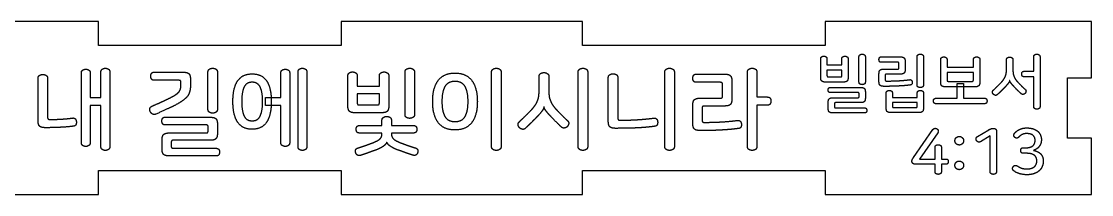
# Model space of a CAD drawing. Header units: millimetres. Extents: x -3 to 270, y -119 to -97.
# Drawn here: x 137.4 to 270.1, y -118.6 to -97.1 of the extents above; entities that cross this region are included whole.
import ezdxf

# ---------------------------------------------------------------- set-up
doc = ezdxf.new("R2010")
doc.units = ezdxf.units.MM
doc.layers.get('0').update_dxf_attribs({"linetype": 'CONTINUOUS'})

msp = doc.modelspace()

# ---------------------------------------------------------------- linework, layer by layer
for p, q in [((236.55, -104.06), (236.55, -101.76)), ((237.33, -101.76), (237.33, -102.52)), ((239.17, -102.52), (239.17, -101.76)), ((239.95, -101.76), (239.95, -104.06)), ((241.3, -104.63), (241.3, -101.52)), ((242.09, -101.52), (242.09, -104.63)), ((244.04, -101.52), (246.42, -101.52)), ((246.09, -102.19), (244.04, -102.19)), ((247.03, -102.12), (247.03, -103.07)), ((248.5, -105.01), (248.5, -101.52)), ((249.3, -101.52), (249.3, -105.01)), ((251.43, -104.64), (251.43, -101.85)), ((252.22, -101.85), (252.22, -102.79)), ((255.49, -102.79), (255.49, -101.85)), ((256.29, -101.85), (256.29, -104.64)), ((259.59, -103.11), (259.59, -101.89)), ((260.39, -101.89), (260.39, -103.11)), ((262.97, -103.31), (262.97, -101.52)), ((263.75, -101.52), (263.75, -107.69)), ((144.86, -112.17), (144.86, -103.51)), ((145.96, -103.51), (145.96, -106.56)), ((147.29, -106.56), (147.29, -103.39)), ((148.39, -103.39), (148.39, -112.67)), ((153.88, -103.42), (157.48, -103.42)), ((160.56, -108.01), (160.56, -103.43)), ((161.74, -103.43), (161.74, -108.01)), ((169.6, -106.56), (169.6, -103.51)), ((170.7, -103.51), (170.7, -112.17)), ((171.73, -112.67), (171.73, -103.39)), ((172.83, -103.39), (172.83, -112.67)), ((185, -108.66), (185, -103.43)), ((186.18, -103.43), (186.18, -108.66)), ((195.73, -112.64), (195.73, -103.43)), ((196.92, -103.43), (196.92, -112.64)), ((206.47, -112.64), (206.47, -103.43)), ((207.66, -103.43), (207.66, -112.64)), ((217.21, -112.64), (217.21, -103.43)), ((218.41, -103.43), (218.41, -112.64)), ((227.46, -112.64), (227.46, -103.43)), ((228.64, -103.43), (228.64, -106.5)), ((237.33, -102.52), (239.17, -102.52)), ((239.17, -103.16), (237.33, -103.16)), ((237.33, -103.16), (237.33, -103.84)), ((239.17, -103.84), (239.17, -103.16)), ((244.39, -103.04), (246.09, -103.04)), ((246.26, -102.87), (246.26, -102.35)), ((252.22, -102.79), (255.49, -102.79)), ((255.49, -103.46), (252.22, -103.46)), ((252.22, -103.46), (252.22, -104.4)), ((255.49, -104.4), (255.49, -103.46)), ((261.76, -103.31), (262.97, -103.31)), ((139.49, -109.42), (139.49, -104.21)), ((140.68, -104.21), (140.68, -109.05)), ((156.96, -104.43), (153.88, -104.43)), ((157.21, -105.01), (157.21, -104.67)), ((158.39, -104.3), (158.39, -105.04)), ((177.91, -107.57), (177.91, -103.89)), ((179.08, -103.89), (179.08, -105.14)), ((181.82, -105.14), (181.82, -103.89)), ((182.99, -103.89), (182.99, -107.57)), ((201.63, -105.75), (201.63, -103.97)), ((202.84, -103.97), (202.84, -105.75)), ((210.21, -109.51), (210.21, -104.12)), ((211.39, -104.12), (211.39, -109.13)), ((221.1, -103.66), (224.63, -103.66)), ((224.13, -104.68), (221.1, -104.68)), ((225.54, -104.55), (225.54, -106.73)), ((239.34, -104.65), (237.16, -104.65)), ((237.5, -104.01), (239, -104.01)), ((243.78, -104.59), (243.78, -103.63)), ((244.55, -103.83), (244.55, -104.36)), ((246.42, -103.66), (244.72, -103.66)), ((252.38, -104.56), (255.33, -104.56)), ((253.46, -106.66), (253.46, -104.82)), ((253.46, -104.82), (254.25, -104.82)), ((254.25, -104.82), (254.25, -106.66)), ((259.99, -104.45), (259.98, -104.45)), ((262.97, -103.99), (261.76, -103.99)), ((262.97, -107.69), (262.97, -103.99)), ((179.08, -105.14), (181.82, -105.14)), ((181.82, -106.11), (179.08, -106.11)), ((179.08, -106.11), (179.08, -107.24)), ((181.82, -107.24), (181.82, -106.11)), ((224.38, -106.4), (224.38, -104.91)), ((237.73, -105.31), (241.48, -105.31)), ((241.16, -105.95), (237.73, -105.95)), ((241.32, -106.42), (241.32, -106.11)), ((242.09, -105.9), (242.09, -106.61)), ((244.67, -107.85), (244.67, -106)), ((245.44, -106), (245.44, -106.55)), ((248.53, -106.55), (248.53, -106)), ((249.3, -106), (249.3, -107.85)), ((255.68, -105.24), (252.03, -105.24)), ((145.96, -106.56), (147.29, -106.56)), ((167.71, -107.56), (167.71, -106.56)), ((167.71, -106.56), (169.6, -106.56)), ((179.33, -107.49), (181.57, -107.49)), ((221.59, -106.65), (224.13, -106.65)), ((228.64, -106.5), (229.94, -106.5)), ((237.48, -107.89), (237.48, -107.18)), ((238.09, -106.59), (241.16, -106.59)), ((238.25, -107.37), (238.25, -107.68)), ((241.48, -107.2), (238.42, -107.2)), ((245.44, -106.55), (248.53, -106.55)), ((248.53, -107.18), (245.44, -107.18)), ((245.44, -107.18), (245.44, -107.68)), ((248.53, -107.68), (248.53, -107.18)), ((250.81, -106.66), (253.46, -106.66)), ((256.9, -107.33), (250.81, -107.33)), ((254.25, -106.66), (256.9, -106.66)), ((147.29, -107.56), (145.96, -107.56)), ((145.96, -107.56), (145.96, -112.17)), ((147.29, -112.67), (147.29, -107.56)), ((169.6, -107.56), (167.71, -107.56)), ((169.6, -112.17), (169.6, -107.56)), ((182.08, -108.46), (178.82, -108.46)), ((202.25, -107.74), (202.23, -107.74)), ((220.69, -109.78), (220.69, -107.52)), ((221.85, -107.85), (221.85, -109.41)), ((224.63, -107.62), (222.1, -107.62)), ((229.94, -107.52), (228.64, -107.52)), ((228.64, -107.52), (228.64, -112.64)), ((242, -108.48), (238.09, -108.48)), ((238.42, -107.85), (242, -107.85)), ((248.69, -108.44), (245.28, -108.44)), ((245.57, -107.8), (248.4, -107.8)), ((155.24, -109.01), (160.83, -109.01)), ((160.34, -109.97), (155.24, -109.97)), ((161.74, -109.9), (161.74, -110.98)), ((179.32, -110.04), (182.14, -110.04)), ((182.14, -110.04), (182.14, -109.4)), ((183.32, -109.4), (183.32, -110.04)), ((183.32, -110.04), (186.08, -110.04)), ((155.78, -110.96), (160.34, -110.96)), ((160.58, -110.71), (160.58, -110.2)), ((182.14, -110.97), (179.32, -110.97)), ((182.14, -111.11), (182.14, -110.97)), ((186.08, -110.97), (183.32, -110.97)), ((183.32, -110.97), (183.32, -111.11)), ((248.08, -113.99), (250.47, -110.55)), ((251.06, -110.96), (248.82, -114.2)), ((255.99, -111.41), (257.41, -110.56)), ((257.56, -111.32), (256.37, -112.05)), ((257.56, -115.77), (257.56, -111.32)), ((258.35, -110.73), (258.35, -115.77)), ((154.87, -112.93), (154.87, -111.84)), ((156.01, -112.12), (156.01, -112.62)), ((160.83, -111.87), (156.26, -111.87)), ((182.74, -112.12), (182.73, -112.12)), ((250.74, -114.2), (250.74, -112.75)), ((251.52, -112.75), (251.52, -114.2)), ((261.65, -112.8), (262.03, -112.8)), ((263.14, -111.87), (263.14, -111.85)), ((263.92, -111.78), (263.92, -111.81)), ((161.61, -113.82), (155.78, -113.82)), ((156.26, -112.87), (161.61, -112.87)), ((262.1, -113.49), (261.65, -113.49)), ((250.74, -114.85), (248.38, -114.85)), ((248.82, -114.2), (250.74, -114.2)), ((250.74, -115.77), (250.74, -114.85)), ((251.52, -114.2), (252.1, -114.2)), ((252.1, -114.85), (251.52, -114.85)), ((251.52, -114.85), (251.52, -115.77)), ((263.35, -114.47), (263.35, -114.41)), ((264.15, -114.42), (264.15, -114.5))]:
    msp.add_line(p, q)
msp.add_lwpolyline([(120.1, -118.62), (147, -118.62), (147, -115.62), (177.1, -115.62), (177.1, -118.62), (207, -118.62), (207, -115.62), (237.1, -115.62), (237.1, -118.62), (270.15, -118.62), (270.15, -111.62), (267.15, -111.62), (267.15, -104.12), (270.15, -104.12), (270.15, -97.12), (237.1, -97.12), (237.1, -100.12), (207, -100.12), (207, -97.12), (177.1, -97.12), (177.1, -100.12), (147, -100.12), (147, -97.12), (120.1, -97.12)])
for points in [[(236.55, -101.76), (236.55, -101.59), (236.67, -101.51)], [(236.67, -101.51), (236.79, -101.43), (236.94, -101.43)], [(236.94, -101.43), (237.09, -101.43), (237.21, -101.51)], [(237.21, -101.51), (237.33, -101.59), (237.33, -101.76)], [(239.17, -101.76), (239.17, -101.59), (239.29, -101.51)], [(239.29, -101.51), (239.41, -101.43), (239.56, -101.43)], [(239.56, -101.43), (239.71, -101.43), (239.83, -101.51)], [(239.83, -101.51), (239.95, -101.59), (239.95, -101.76)], [(241.3, -101.52), (241.3, -101.34), (241.42, -101.26)], [(241.42, -101.26), (241.54, -101.18), (241.7, -101.18)], [(241.7, -101.18), (241.85, -101.18), (241.97, -101.26)], [(241.97, -101.26), (242.09, -101.34), (242.09, -101.52)], [(243.78, -101.86), (243.78, -101.72), (243.84, -101.62)], [(243.84, -102.09), (243.78, -101.99), (243.78, -101.86)], [(243.84, -101.62), (243.9, -101.52), (244.04, -101.52)], [(244.04, -102.19), (243.9, -102.19), (243.84, -102.09)], [(246.22, -102.22), (246.18, -102.19), (246.09, -102.19)], [(246.42, -101.52), (246.77, -101.52), (246.9, -101.65)], [(246.9, -101.65), (247.03, -101.78), (247.03, -102.12)], [(248.5, -101.52), (248.5, -101.34), (248.62, -101.26)], [(248.62, -101.26), (248.74, -101.18), (248.9, -101.18)], [(248.9, -101.18), (249.06, -101.18), (249.18, -101.26)], [(249.18, -101.26), (249.3, -101.34), (249.3, -101.52)], [(251.43, -101.85), (251.43, -101.68), (251.55, -101.6)], [(251.55, -101.6), (251.67, -101.52), (251.82, -101.52)], [(251.82, -101.52), (251.97, -101.52), (252.09, -101.6)], [(252.09, -101.6), (252.22, -101.68), (252.22, -101.85)], [(255.49, -101.85), (255.49, -101.68), (255.62, -101.6)], [(255.62, -101.6), (255.74, -101.52), (255.88, -101.52)], [(255.88, -101.52), (256.04, -101.52), (256.16, -101.6)], [(256.16, -101.6), (256.29, -101.68), (256.29, -101.85)], [(259.59, -101.89), (259.59, -101.71), (259.71, -101.63)], [(259.71, -101.63), (259.82, -101.55), (259.98, -101.55)], [(259.98, -101.55), (260.14, -101.55), (260.26, -101.63)], [(260.26, -101.63), (260.39, -101.71), (260.39, -101.89)], [(262.97, -101.52), (262.97, -101.34), (263.09, -101.26)], [(263.09, -101.26), (263.2, -101.18), (263.36, -101.18)], [(263.36, -101.18), (263.51, -101.18), (263.63, -101.26)], [(263.63, -101.26), (263.75, -101.34), (263.75, -101.52)], [(144.86, -103.51), (144.86, -103.27), (145.03, -103.16)], [(145.03, -103.16), (145.2, -103.05), (145.4, -103.05)], [(145.4, -103.05), (145.61, -103.05), (145.79, -103.16)], [(145.79, -103.16), (145.96, -103.27), (145.96, -103.51)], [(147.29, -103.39), (147.29, -103.16), (147.46, -103.04)], [(147.46, -103.04), (147.63, -102.93), (147.83, -102.93)], [(147.83, -102.93), (148.05, -102.93), (148.22, -103.04)], [(148.22, -103.04), (148.39, -103.16), (148.39, -103.39)], [(153.57, -103.57), (153.67, -103.42), (153.88, -103.42)], [(157.48, -103.42), (158, -103.42), (158.19, -103.6)], [(160.56, -103.43), (160.56, -103.17), (160.74, -103.05)], [(160.74, -103.05), (160.91, -102.93), (161.15, -102.93)], [(161.15, -102.93), (161.39, -102.93), (161.56, -103.05)], [(161.56, -103.05), (161.74, -103.17), (161.74, -103.43)], [(169.6, -103.51), (169.6, -103.27), (169.77, -103.16)], [(169.77, -103.16), (169.95, -103.05), (170.16, -103.05)], [(170.16, -103.05), (170.36, -103.05), (170.53, -103.16)], [(170.53, -103.16), (170.7, -103.27), (170.7, -103.51)], [(171.73, -103.39), (171.73, -103.16), (171.9, -103.04)], [(171.9, -103.04), (172.07, -102.93), (172.27, -102.93)], [(172.27, -102.93), (172.48, -102.93), (172.65, -103.04)], [(172.65, -103.04), (172.83, -103.16), (172.83, -103.39)], [(177.91, -103.89), (177.91, -103.63), (178.09, -103.51)], [(178.09, -103.51), (178.27, -103.39), (178.49, -103.39)], [(178.49, -103.39), (178.72, -103.39), (178.9, -103.51)], [(178.9, -103.51), (179.08, -103.63), (179.08, -103.89)], [(181.82, -103.89), (181.82, -103.63), (182, -103.51)], [(182, -103.51), (182.18, -103.39), (182.4, -103.39)], [(182.4, -103.39), (182.62, -103.39), (182.81, -103.51)], [(182.81, -103.51), (182.99, -103.63), (182.99, -103.89)], [(185, -103.43), (185, -103.17), (185.17, -103.05)], [(185.17, -103.05), (185.35, -102.93), (185.59, -102.93)], [(185.59, -102.93), (185.82, -102.93), (186, -103.05)], [(186, -103.05), (186.18, -103.17), (186.18, -103.43)], [(195.73, -103.43), (195.73, -103.17), (195.91, -103.05)], [(195.91, -103.05), (196.09, -102.93), (196.32, -102.93)], [(196.32, -102.93), (196.56, -102.93), (196.74, -103.05)], [(196.74, -103.05), (196.92, -103.17), (196.92, -103.43)], [(201.81, -103.59), (202, -103.47), (202.23, -103.47)], [(202.23, -103.47), (202.47, -103.47), (202.65, -103.59)], [(206.47, -103.43), (206.47, -103.17), (206.65, -103.05)], [(206.65, -103.05), (206.84, -102.93), (207.06, -102.93)], [(207.06, -102.93), (207.3, -102.93), (207.48, -103.05)], [(207.48, -103.05), (207.66, -103.17), (207.66, -103.43)], [(217.21, -103.43), (217.21, -103.17), (217.4, -103.05)], [(217.4, -103.05), (217.58, -102.93), (217.81, -102.93)], [(217.81, -102.93), (218.04, -102.93), (218.22, -103.05)], [(218.22, -103.05), (218.41, -103.17), (218.41, -103.43)], [(227.46, -103.43), (227.46, -103.17), (227.64, -103.05)], [(227.64, -103.05), (227.82, -102.93), (228.05, -102.93)], [(228.05, -102.93), (228.29, -102.93), (228.47, -103.05)], [(228.47, -103.05), (228.64, -103.17), (228.64, -103.43)], [(243.78, -103.63), (243.78, -103.29), (243.91, -103.16)], [(243.91, -103.16), (244.04, -103.04), (244.39, -103.04)], [(246.09, -103.04), (246.26, -103.04), (246.26, -102.87)], [(246.26, -102.35), (246.26, -102.26), (246.22, -102.22)], [(247.03, -103.07), (247.03, -103.41), (246.9, -103.53)], [(259.56, -103.57), (259.59, -103.37), (259.59, -103.11)], [(260.39, -103.11), (260.39, -103.37), (260.42, -103.57)], [(261.48, -103.65), (261.48, -103.51), (261.55, -103.41)], [(261.55, -103.41), (261.61, -103.31), (261.76, -103.31)], [(139.49, -104.21), (139.49, -103.93), (139.66, -103.82)], [(139.66, -103.82), (139.84, -103.7), (140.08, -103.7)], [(140.08, -103.7), (140.31, -103.7), (140.5, -103.82)], [(140.5, -103.82), (140.68, -103.93), (140.68, -104.21)], [(153.46, -103.92), (153.46, -103.72), (153.57, -103.57)], [(153.57, -104.28), (153.46, -104.12), (153.46, -103.92)], [(153.88, -104.43), (153.67, -104.43), (153.57, -104.28)], [(157.15, -104.48), (157.1, -104.43), (156.96, -104.43)], [(157.21, -104.67), (157.21, -104.54), (157.15, -104.48)], [(158.19, -103.6), (158.39, -103.79), (158.39, -104.3)], [(163.66, -107.06), (163.66, -105.37), (164.24, -104.5)], [(164.24, -104.5), (164.81, -103.63), (166.04, -103.63)], [(166.04, -104.67), (165.33, -104.67), (165.04, -105.27)], [(166.04, -103.63), (167.27, -103.63), (167.84, -104.5)], [(167.04, -105.27), (166.75, -104.67), (166.04, -104.67)], [(167.84, -104.5), (168.42, -105.37), (168.42, -107.06)], [(188.43, -107.06), (188.43, -105.34), (189.12, -104.44)], [(189.12, -104.44), (189.81, -103.53), (191.2, -103.53)], [(191.2, -104.57), (190.32, -104.57), (189.95, -105.21)], [(191.2, -103.53), (192.58, -103.53), (193.27, -104.44)], [(192.45, -105.21), (192.08, -104.57), (191.2, -104.57)], [(193.27, -104.44), (193.97, -105.34), (193.97, -107.06)], [(201.63, -103.97), (201.63, -103.71), (201.81, -103.59)], [(202.65, -103.59), (202.84, -103.71), (202.84, -103.97)], [(210.21, -104.12), (210.21, -103.85), (210.39, -103.73)], [(210.39, -103.73), (210.57, -103.62), (210.8, -103.62)], [(210.8, -103.62), (211.04, -103.62), (211.22, -103.73)], [(211.22, -103.73), (211.39, -103.85), (211.39, -104.12)], [(220.69, -104.17), (220.69, -103.97), (220.78, -103.82)], [(220.78, -104.52), (220.69, -104.37), (220.69, -104.17)], [(220.78, -103.82), (220.87, -103.66), (221.1, -103.66)], [(221.1, -104.68), (220.87, -104.68), (220.78, -104.52)], [(224.38, -104.91), (224.38, -104.68), (224.13, -104.68)], [(224.63, -103.66), (225.15, -103.66), (225.34, -103.85)], [(225.34, -103.85), (225.54, -104.04), (225.54, -104.55)], [(236.68, -104.52), (236.55, -104.4), (236.55, -104.06)], [(237.16, -104.65), (236.81, -104.65), (236.68, -104.52)], [(237.33, -103.84), (237.33, -103.94), (237.37, -103.97)], [(237.37, -103.97), (237.4, -104.01), (237.5, -104.01)], [(239, -104.01), (239.09, -104.01), (239.13, -103.97)], [(239.13, -103.97), (239.17, -103.94), (239.17, -103.84)], [(239.82, -104.52), (239.69, -104.65), (239.34, -104.65)], [(239.95, -104.06), (239.95, -104.4), (239.82, -104.52)], [(241.42, -104.89), (241.3, -104.81), (241.3, -104.63)], [(242.09, -104.63), (242.09, -104.81), (241.97, -104.89)], [(243.91, -105.05), (243.78, -104.93), (243.78, -104.59)], [(244.59, -103.7), (244.55, -103.73), (244.55, -103.83)], [(244.55, -104.36), (244.55, -104.52), (244.72, -104.52)], [(244.72, -103.66), (244.63, -103.66), (244.59, -103.7)], [(244.72, -104.52), (245.55, -104.52), (246.25, -104.48)], [(246.25, -104.48), (246.94, -104.44), (247.59, -104.35)], [(246.9, -103.53), (246.77, -103.66), (246.42, -103.66)], [(247.59, -104.35), (247.72, -104.33), (247.8, -104.41)], [(247.8, -104.41), (247.89, -104.49), (247.9, -104.63)], [(247.9, -104.63), (247.92, -104.76), (247.87, -104.88)], [(251.56, -105.11), (251.43, -104.98), (251.43, -104.64)], [(252.22, -104.4), (252.22, -104.56), (252.38, -104.56)], [(255.33, -104.56), (255.49, -104.56), (255.49, -104.4)], [(256.29, -104.64), (256.29, -104.98), (256.15, -105.11)], [(258.47, -105.16), (258.72, -104.92), (258.96, -104.67)], [(258.96, -104.67), (259.14, -104.48), (259.25, -104.3)], [(259.25, -104.3), (259.37, -104.13), (259.45, -103.95)], [(259.45, -103.95), (259.52, -103.77), (259.56, -103.57)], [(259.84, -104.77), (259.77, -104.86), (259.66, -104.99)], [(259.94, -104.59), (259.9, -104.67), (259.84, -104.77)], [(259.98, -104.45), (259.97, -104.52), (259.94, -104.59)], [(260.04, -104.59), (260.01, -104.52), (259.99, -104.45)], [(260.14, -104.75), (260.07, -104.66), (260.04, -104.59)], [(260.32, -104.98), (260.2, -104.85), (260.14, -104.75)], [(260.42, -103.57), (260.45, -103.77), (260.52, -103.95)], [(260.52, -103.95), (260.59, -104.13), (260.71, -104.3)], [(260.71, -104.3), (260.83, -104.48), (261.01, -104.67)], [(261.01, -104.67), (261.25, -104.92), (261.48, -105.15)], [(261.55, -103.89), (261.48, -103.79), (261.48, -103.65)], [(261.76, -103.99), (261.61, -103.99), (261.55, -103.89)], [(156.03, -106.52), (156.43, -106.31), (156.66, -106.14)], [(156.66, -106.14), (156.9, -105.97), (157.02, -105.79)], [(157.02, -105.79), (157.14, -105.61), (157.17, -105.43)], [(157.17, -105.43), (157.21, -105.25), (157.21, -105.01)], [(158.23, -106.02), (158.08, -106.43), (157.63, -106.8)], [(158.39, -105.04), (158.39, -105.62), (158.23, -106.02)], [(165.04, -105.27), (164.75, -105.88), (164.75, -107.06)], [(167.34, -107.06), (167.34, -105.88), (167.04, -105.27)], [(189.95, -105.21), (189.58, -105.85), (189.58, -107.06)], [(192.82, -107.06), (192.82, -105.85), (192.45, -105.21)], [(201.58, -106.43), (201.63, -106.13), (201.63, -105.75)], [(202.84, -105.75), (202.84, -106.13), (202.88, -106.43)], [(237.47, -105.62), (237.47, -105.5), (237.53, -105.4)], [(237.53, -105.85), (237.47, -105.76), (237.47, -105.62)], [(237.53, -105.4), (237.59, -105.31), (237.73, -105.31)], [(237.73, -105.95), (237.59, -105.95), (237.53, -105.85)], [(241.32, -106.11), (241.32, -105.95), (241.16, -105.95)], [(241.7, -104.97), (241.54, -104.97), (241.42, -104.89)], [(241.48, -105.31), (241.83, -105.31), (241.96, -105.43)], [(241.97, -104.89), (241.85, -104.97), (241.7, -104.97)], [(241.96, -105.43), (242.09, -105.56), (242.09, -105.9)], [(244.39, -105.18), (244.04, -105.18), (243.91, -105.05)], [(245.47, -105.17), (244.98, -105.18), (244.39, -105.18)], [(244.67, -106), (244.67, -105.84), (244.79, -105.76)], [(244.79, -105.76), (244.91, -105.68), (245.05, -105.68)], [(245.05, -105.68), (245.2, -105.68), (245.32, -105.76)], [(245.32, -105.76), (245.44, -105.84), (245.44, -106)], [(246.35, -105.13), (245.95, -105.16), (245.47, -105.17)], [(247.08, -105.08), (246.75, -105.11), (246.35, -105.13)], [(247.68, -105.01), (247.4, -105.05), (247.08, -105.08)], [(247.87, -104.88), (247.81, -104.99), (247.68, -105.01)], [(248.62, -105.26), (248.5, -105.18), (248.5, -105.01)], [(248.53, -106), (248.53, -105.84), (248.65, -105.76)], [(248.9, -105.33), (248.74, -105.33), (248.62, -105.26)], [(248.65, -105.76), (248.76, -105.68), (248.91, -105.68)], [(249.18, -105.26), (249.06, -105.33), (248.9, -105.33)], [(248.91, -105.68), (249.06, -105.68), (249.18, -105.76)], [(249.3, -105.01), (249.3, -105.18), (249.18, -105.26)], [(249.18, -105.76), (249.3, -105.84), (249.3, -106)], [(252.03, -105.24), (251.69, -105.24), (251.56, -105.11)], [(256.15, -105.11), (256.02, -105.24), (255.68, -105.24)], [(257.86, -105.9), (257.85, -105.77), (257.96, -105.66)], [(257.96, -106.15), (257.86, -106.04), (257.86, -105.9)], [(257.96, -105.66), (258.23, -105.41), (258.47, -105.16)], [(258.19, -106.29), (258.04, -106.25), (257.96, -106.15)], [(258.93, -105.76), (258.71, -105.98), (258.45, -106.21)], [(259.37, -105.31), (259.14, -105.54), (258.93, -105.76)], [(259.66, -104.99), (259.55, -105.13), (259.37, -105.31)], [(260.6, -105.29), (260.43, -105.11), (260.32, -104.98)], [(261.03, -105.73), (260.83, -105.53), (260.6, -105.29)], [(261.42, -106.1), (261.23, -105.93), (261.03, -105.73)], [(261.67, -106.18), (261.53, -106.2), (261.42, -106.1)], [(261.48, -105.15), (261.72, -105.39), (261.92, -105.57)], [(261.9, -106.06), (261.81, -106.15), (261.67, -106.18)], [(262.01, -105.81), (261.99, -105.96), (261.9, -106.06)], [(261.92, -105.57), (262.03, -105.67), (262.01, -105.81)], [(153.63, -107.63), (154.46, -107.28), (155.05, -107)], [(155.05, -107), (155.64, -106.73), (156.03, -106.52)], [(157.63, -106.8), (157.17, -107.18), (156.33, -107.6)], [(164.24, -109.62), (163.66, -108.75), (163.66, -107.06)], [(164.75, -107.06), (164.75, -108.24), (165.04, -108.85)], [(167.04, -108.85), (167.34, -108.24), (167.34, -107.06)], [(168.42, -107.06), (168.42, -108.75), (167.84, -109.62)], [(179.08, -107.24), (179.08, -107.38), (179.14, -107.43)], [(179.14, -107.43), (179.19, -107.49), (179.33, -107.49)], [(181.57, -107.49), (181.7, -107.49), (181.76, -107.43)], [(181.76, -107.43), (181.82, -107.38), (181.82, -107.24)], [(189.12, -109.69), (188.43, -108.79), (188.43, -107.06)], [(189.58, -107.06), (189.58, -108.28), (189.95, -108.92)], [(192.45, -108.92), (192.82, -108.28), (192.82, -107.06)], [(193.97, -107.06), (193.97, -108.79), (193.27, -109.69)], [(201.13, -107.54), (201.31, -107.28), (201.42, -107)], [(201.42, -107), (201.54, -106.73), (201.58, -106.43)], [(202.88, -106.43), (202.93, -106.73), (203.05, -107)], [(203.05, -107), (203.17, -107.28), (203.34, -107.54)], [(220.69, -107.52), (220.69, -107.02), (220.88, -106.83)], [(220.88, -106.83), (221.08, -106.65), (221.59, -106.65)], [(224.13, -106.65), (224.38, -106.65), (224.38, -106.4)], [(225.34, -107.43), (225.15, -107.62), (224.63, -107.62)], [(225.54, -106.73), (225.54, -107.24), (225.34, -107.43)], [(229.94, -106.5), (230.18, -106.5), (230.28, -106.64)], [(230.28, -107.37), (230.18, -107.52), (229.94, -107.52)], [(230.28, -106.64), (230.38, -106.79), (230.38, -107)], [(230.38, -107), (230.38, -107.22), (230.28, -107.37)], [(237.48, -107.18), (237.48, -106.84), (237.61, -106.72)], [(237.61, -106.72), (237.74, -106.59), (238.09, -106.59)], [(238.29, -107.24), (238.25, -107.27), (238.25, -107.37)], [(238.42, -107.2), (238.32, -107.2), (238.29, -107.24)], [(241.16, -106.59), (241.24, -106.59), (241.28, -106.55)], [(241.28, -106.55), (241.32, -106.52), (241.32, -106.42)], [(241.96, -107.07), (241.83, -107.2), (241.48, -107.2)], [(242.09, -106.61), (242.09, -106.95), (241.96, -107.07)], [(250.53, -106.99), (250.53, -106.86), (250.6, -106.76)], [(250.6, -107.23), (250.53, -107.13), (250.53, -106.99)], [(250.6, -106.76), (250.66, -106.66), (250.81, -106.66)], [(250.81, -107.33), (250.66, -107.33), (250.6, -107.23)], [(256.9, -106.66), (257.05, -106.66), (257.11, -106.76)], [(257.11, -107.23), (257.05, -107.33), (256.9, -107.33)], [(257.11, -106.76), (257.18, -106.86), (257.18, -106.99)], [(257.18, -106.99), (257.18, -107.13), (257.11, -107.23)], [(258.45, -106.21), (258.34, -106.32), (258.19, -106.29)], [(153.36, -107.95), (153.39, -107.74), (153.63, -107.63)], [(153.42, -108.34), (153.33, -108.17), (153.36, -107.95)], [(153.71, -108.63), (153.51, -108.54), (153.42, -108.34)], [(154.1, -108.63), (153.9, -108.73), (153.71, -108.63)], [(156.33, -107.6), (155.48, -108.02), (154.1, -108.63)], [(160.74, -108.39), (160.56, -108.27), (160.56, -108.01)], [(161.15, -108.5), (160.91, -108.5), (160.74, -108.39)], [(161.56, -108.39), (161.39, -108.5), (161.15, -108.5)], [(161.74, -108.01), (161.74, -108.27), (161.56, -108.39)], [(178.11, -108.27), (177.91, -108.08), (177.91, -107.57)], [(178.82, -108.46), (178.3, -108.46), (178.11, -108.27)], [(182.8, -108.27), (182.6, -108.46), (182.08, -108.46)], [(182.99, -107.57), (182.99, -108.08), (182.8, -108.27)], [(185.17, -109.03), (185, -108.92), (185, -108.66)], [(186.18, -108.66), (186.18, -108.92), (186, -109.03)], [(199.18, -109.57), (199.58, -109.19), (199.96, -108.82)], [(199.96, -108.82), (200.33, -108.46), (200.69, -108.08)], [(200.69, -108.08), (200.95, -107.8), (201.13, -107.54)], [(201.73, -108.57), (201.56, -108.77), (201.3, -109.03)], [(202, -108.23), (201.89, -108.37), (201.73, -108.57)], [(202.16, -107.96), (202.1, -108.08), (202, -108.23)], [(202.23, -107.74), (202.21, -107.84), (202.16, -107.96)], [(202.31, -107.94), (202.26, -107.83), (202.25, -107.74)], [(202.47, -108.2), (202.36, -108.05), (202.31, -107.94)], [(202.75, -108.55), (202.58, -108.35), (202.47, -108.2)], [(203.18, -109.01), (202.92, -108.75), (202.75, -108.55)], [(203.34, -107.54), (203.52, -107.8), (203.79, -108.08)], [(203.79, -108.08), (204.15, -108.46), (204.49, -108.8)], [(204.49, -108.8), (204.84, -109.15), (205.15, -109.44)], [(221.91, -107.67), (221.85, -107.72), (221.85, -107.85)], [(222.1, -107.62), (221.96, -107.62), (221.91, -107.67)], [(237.61, -108.36), (237.48, -108.23), (237.48, -107.89)], [(238.09, -108.48), (237.74, -108.48), (237.61, -108.36)], [(238.25, -107.68), (238.25, -107.77), (238.29, -107.81)], [(238.29, -107.81), (238.32, -107.85), (238.42, -107.85)], [(242, -107.85), (242.14, -107.85), (242.2, -107.94)], [(242.2, -108.39), (242.14, -108.48), (242, -108.48)], [(242.2, -107.94), (242.27, -108.04), (242.27, -108.17)], [(242.27, -108.17), (242.27, -108.29), (242.2, -108.39)], [(244.8, -108.32), (244.67, -108.19), (244.67, -107.85)], [(245.28, -108.44), (244.93, -108.44), (244.8, -108.32)], [(245.44, -107.68), (245.44, -107.8), (245.57, -107.8)], [(248.4, -107.8), (248.53, -107.8), (248.53, -107.68)], [(249.16, -108.32), (249.03, -108.44), (248.69, -108.44)], [(249.3, -107.85), (249.3, -108.19), (249.16, -108.32)], [(263.09, -107.94), (262.97, -107.86), (262.97, -107.69)], [(263.36, -108.02), (263.2, -108.02), (263.09, -107.94)], [(263.63, -107.94), (263.51, -108.02), (263.36, -108.02)], [(263.75, -107.69), (263.75, -107.86), (263.63, -107.94)], [(139.68, -110.12), (139.49, -109.93), (139.49, -109.42)], [(140.4, -110.31), (139.88, -110.31), (139.68, -110.12)], [(140.68, -109.05), (140.68, -109.29), (140.93, -109.29)], [(140.93, -109.29), (141.25, -109.29), (141.62, -109.28)], [(141.62, -109.28), (141.99, -109.27), (142.37, -109.25)], [(142.37, -109.25), (142.75, -109.22), (143.11, -109.19)], [(143.91, -110.12), (143.47, -110.19), (142.54, -110.25)], [(143.11, -109.19), (143.48, -109.15), (143.78, -109.11)], [(143.78, -109.11), (143.98, -109.08), (144.1, -109.21)], [(144.19, -109.92), (144.11, -110.09), (143.91, -110.12)], [(144.1, -109.21), (144.22, -109.33), (144.24, -109.54)], [(144.24, -109.54), (144.27, -109.75), (144.19, -109.92)], [(154.85, -109.48), (154.85, -109.29), (154.94, -109.15)], [(154.94, -109.83), (154.85, -109.68), (154.85, -109.48)], [(154.94, -109.15), (155.03, -109.01), (155.24, -109.01)], [(155.24, -109.97), (155.03, -109.97), (154.94, -109.83)], [(160.53, -110.02), (160.48, -109.97), (160.34, -109.97)], [(160.58, -110.2), (160.58, -110.07), (160.53, -110.02)], [(160.83, -109.01), (161.35, -109.01), (161.55, -109.2)], [(161.55, -109.2), (161.74, -109.39), (161.74, -109.9)], [(166.04, -110.5), (164.81, -110.5), (164.24, -109.62)], [(165.04, -108.85), (165.33, -109.46), (166.04, -109.46)], [(166.04, -109.46), (166.75, -109.46), (167.04, -108.85)], [(167.84, -109.62), (167.27, -110.5), (166.04, -110.5)], [(179.03, -110.18), (179.12, -110.04), (179.32, -110.04)], [(182.14, -109.4), (182.14, -109.15), (182.32, -109.03)], [(182.32, -109.03), (182.49, -108.92), (182.73, -108.92)], [(182.73, -108.92), (182.97, -108.92), (183.14, -109.03)], [(183.14, -109.03), (183.32, -109.15), (183.32, -109.4)], [(185.59, -109.15), (185.35, -109.15), (185.17, -109.03)], [(186, -109.03), (185.82, -109.15), (185.59, -109.15)], [(186.08, -110.04), (186.28, -110.04), (186.38, -110.18)], [(191.2, -110.59), (189.81, -110.59), (189.12, -109.69)], [(189.95, -108.92), (190.32, -109.55), (191.2, -109.55)], [(191.2, -109.55), (192.08, -109.55), (192.45, -108.92)], [(193.27, -109.69), (192.58, -110.59), (191.2, -110.59)], [(199.02, -109.93), (199.01, -109.73), (199.18, -109.57)], [(199.18, -110.3), (199.03, -110.13), (199.02, -109.93)], [(200.63, -109.71), (200.3, -110.04), (199.92, -110.39)], [(201.3, -109.03), (200.96, -109.39), (200.63, -109.71)], [(204.39, -110.23), (203.85, -109.72), (203.18, -109.01)], [(205.3, -109.8), (205.27, -110.01), (205.13, -110.17)], [(205.15, -109.44), (205.33, -109.59), (205.3, -109.8)], [(210.4, -110.2), (210.21, -110.01), (210.21, -109.51)], [(211.39, -109.13), (211.39, -109.38), (211.64, -109.38)], [(211.64, -109.38), (212.87, -109.38), (213.89, -109.31)], [(213.89, -109.31), (214.9, -109.25), (215.86, -109.12)], [(216, -110.13), (215.59, -110.19), (215.11, -110.24)], [(215.86, -109.12), (216.06, -109.09), (216.18, -109.22)], [(216.28, -109.94), (216.2, -110.11), (216, -110.13)], [(216.18, -109.22), (216.31, -109.35), (216.33, -109.55)], [(216.33, -109.55), (216.35, -109.77), (216.28, -109.94)], [(220.88, -110.47), (220.69, -110.29), (220.69, -109.78)], [(221.85, -109.41), (221.85, -109.54), (221.91, -109.6)], [(221.91, -109.6), (221.96, -109.65), (222.1, -109.65)], [(222.1, -109.65), (223.28, -109.65), (224.29, -109.59)], [(224.29, -109.59), (225.29, -109.53), (226.25, -109.4)], [(226.25, -109.4), (226.45, -109.38), (226.57, -109.5)], [(226.57, -109.5), (226.69, -109.62), (226.72, -109.83)], [(226.72, -109.83), (226.74, -110.04), (226.67, -110.21)], [(142.54, -110.25), (141.62, -110.31), (140.4, -110.31)], [(154.87, -111.84), (154.87, -111.34), (155.06, -111.15)], [(155.06, -111.15), (155.26, -110.96), (155.78, -110.96)], [(160.34, -110.96), (160.48, -110.96), (160.53, -110.91)], [(160.53, -110.91), (160.58, -110.85), (160.58, -110.71)], [(161.74, -110.98), (161.74, -111.49), (161.55, -111.68)], [(178.94, -110.51), (178.94, -110.32), (179.03, -110.18)], [(179.03, -110.83), (178.94, -110.69), (178.94, -110.51)], [(179.32, -110.97), (179.12, -110.97), (179.03, -110.83)], [(181.89, -111.7), (182.14, -111.47), (182.14, -111.11)], [(183.32, -111.11), (183.32, -111.47), (183.57, -111.7)], [(186.38, -110.83), (186.28, -110.97), (186.08, -110.97)], [(186.38, -110.18), (186.47, -110.32), (186.47, -110.51)], [(186.47, -110.51), (186.47, -110.69), (186.38, -110.83)], [(199.52, -110.5), (199.31, -110.45), (199.18, -110.3)], [(199.92, -110.39), (199.73, -110.56), (199.52, -110.5)], [(204.78, -110.35), (204.56, -110.38), (204.39, -110.23)], [(205.13, -110.17), (205, -110.31), (204.78, -110.35)], [(211.11, -110.39), (210.59, -110.39), (210.4, -110.2)], [(212.73, -110.37), (212.01, -110.39), (211.11, -110.39)], [(214.04, -110.32), (213.45, -110.36), (212.73, -110.37)], [(215.11, -110.24), (214.63, -110.29), (214.04, -110.32)], [(221.59, -110.66), (221.08, -110.66), (220.88, -110.47)], [(223.16, -110.65), (222.46, -110.66), (221.59, -110.66)], [(224.44, -110.59), (223.86, -110.63), (223.16, -110.65)], [(225.5, -110.51), (225.02, -110.56), (224.44, -110.59)], [(226.39, -110.4), (225.97, -110.46), (225.5, -110.51)], [(226.67, -110.21), (226.59, -110.38), (226.39, -110.4)], [(250.47, -110.55), (250.57, -110.41), (250.7, -110.39)], [(250.7, -110.39), (250.84, -110.37), (250.97, -110.45)], [(250.97, -110.45), (251.09, -110.54), (251.13, -110.67)], [(251.13, -110.67), (251.17, -110.8), (251.06, -110.96)], [(253.35, -111.55), (253.5, -111.4), (253.73, -111.4)], [(253.73, -111.4), (253.96, -111.4), (254.11, -111.55)], [(255.83, -111.63), (255.85, -111.49), (255.99, -111.41)], [(257.41, -110.56), (257.57, -110.48), (257.69, -110.43)], [(257.69, -110.43), (257.82, -110.39), (257.94, -110.39)], [(257.94, -110.39), (258.12, -110.39), (258.24, -110.47)], [(258.24, -110.47), (258.35, -110.55), (258.35, -110.73)], [(260.6, -111.48), (260.5, -111.37), (260.51, -111.24)], [(260.51, -111.24), (260.51, -111.11), (260.6, -111)], [(260.6, -111), (260.83, -110.71), (261.21, -110.53)], [(260.83, -111.61), (260.7, -111.59), (260.6, -111.48)], [(261.53, -111.16), (261.29, -111.28), (261.08, -111.51)], [(261.21, -110.53), (261.6, -110.34), (262.1, -110.34)], [(262.1, -111.04), (261.77, -111.04), (261.53, -111.16)], [(262.1, -110.34), (262.56, -110.34), (262.9, -110.45)], [(262.88, -111.26), (262.63, -111.04), (262.1, -111.04)], [(263.14, -111.85), (263.14, -111.48), (262.88, -111.26)], [(262.9, -110.45), (263.24, -110.56), (263.46, -110.76)], [(263.46, -110.76), (263.69, -110.96), (263.8, -111.22)], [(263.8, -111.22), (263.92, -111.48), (263.92, -111.78)], [(145.03, -112.52), (144.86, -112.41), (144.86, -112.17)], [(145.4, -112.64), (145.2, -112.64), (145.03, -112.52)], [(145.79, -112.52), (145.61, -112.64), (145.4, -112.64)], [(145.96, -112.17), (145.96, -112.41), (145.79, -112.52)], [(147.46, -113.02), (147.29, -112.91), (147.29, -112.67)], [(148.39, -112.67), (148.39, -112.91), (148.22, -113.02)], [(156.07, -111.92), (156.01, -111.97), (156.01, -112.12)], [(156.01, -112.62), (156.01, -112.87), (156.26, -112.87)], [(156.26, -111.87), (156.13, -111.87), (156.07, -111.92)], [(161.55, -111.68), (161.35, -111.87), (160.83, -111.87)], [(169.77, -112.52), (169.6, -112.41), (169.6, -112.17)], [(170.16, -112.64), (169.95, -112.64), (169.77, -112.52)], [(170.53, -112.52), (170.36, -112.64), (170.16, -112.64)], [(170.7, -112.17), (170.7, -112.41), (170.53, -112.52)], [(171.9, -113.02), (171.73, -112.91), (171.73, -112.67)], [(172.83, -112.67), (172.83, -112.91), (172.65, -113.02)], [(179.13, -112.84), (179.63, -112.67), (180.09, -112.52)], [(180.09, -112.52), (180.55, -112.36), (181.05, -112.17)], [(181.05, -112.17), (181.64, -111.94), (181.89, -111.7)], [(182.33, -112.6), (182, -112.85), (181.33, -113.1)], [(182.73, -112.12), (182.66, -112.35), (182.33, -112.6)], [(183.14, -112.59), (182.83, -112.35), (182.74, -112.12)], [(184.14, -113.08), (183.46, -112.82), (183.14, -112.59)], [(183.57, -111.7), (183.82, -111.94), (184.41, -112.17)], [(184.41, -112.17), (184.91, -112.36), (185.37, -112.52)], [(185.37, -112.52), (185.82, -112.67), (186.33, -112.84)], [(195.91, -113.01), (195.73, -112.9), (195.73, -112.64)], [(196.92, -112.64), (196.92, -112.9), (196.74, -113.01)], [(206.65, -113.01), (206.47, -112.9), (206.47, -112.64)], [(207.66, -112.64), (207.66, -112.9), (207.48, -113.01)], [(217.4, -113.01), (217.21, -112.9), (217.21, -112.64)], [(218.41, -112.64), (218.41, -112.9), (218.22, -113.01)], [(227.64, -113.01), (227.46, -112.9), (227.46, -112.64)], [(228.64, -112.64), (228.64, -112.9), (228.47, -113.01)], [(250.74, -112.75), (250.74, -112.57), (250.85, -112.5)], [(250.85, -112.5), (250.97, -112.42), (251.12, -112.42)], [(251.12, -112.42), (251.28, -112.42), (251.4, -112.5)], [(251.4, -112.5), (251.52, -112.57), (251.52, -112.75)], [(253.2, -111.93), (253.2, -111.7), (253.35, -111.55)], [(253.35, -112.31), (253.2, -112.16), (253.2, -111.93)], [(253.73, -112.46), (253.5, -112.46), (253.35, -112.31)], [(254.11, -112.31), (253.96, -112.46), (253.73, -112.46)], [(254.11, -111.55), (254.27, -111.7), (254.27, -111.93)], [(254.27, -111.93), (254.27, -112.16), (254.11, -112.31)], [(255.87, -111.89), (255.81, -111.77), (255.83, -111.63)], [(256.09, -112.08), (255.95, -112.03), (255.87, -111.89)], [(256.37, -112.05), (256.22, -112.14), (256.09, -112.08)], [(261.08, -111.51), (260.97, -111.62), (260.83, -111.61)], [(261.43, -112.9), (261.49, -112.8), (261.65, -112.8)], [(262.03, -112.8), (262.52, -112.8), (262.83, -112.58)], [(262.83, -112.58), (263.14, -112.36), (263.14, -111.87)], [(263.68, -112.59), (263.56, -112.77), (263.37, -112.91)], [(263.86, -112.22), (263.8, -112.42), (263.68, -112.59)], [(263.92, -111.81), (263.92, -112.02), (263.86, -112.22)], [(147.83, -113.13), (147.63, -113.13), (147.46, -113.02)], [(148.22, -113.02), (148.05, -113.13), (147.83, -113.13)], [(155.06, -113.63), (154.87, -113.44), (154.87, -112.93)], [(155.78, -113.82), (155.26, -113.82), (155.06, -113.63)], [(161.61, -112.87), (161.81, -112.87), (161.91, -113.01)], [(161.91, -113.67), (161.81, -113.82), (161.61, -113.82)], [(161.91, -113.01), (162, -113.15), (162, -113.34)], [(162, -113.34), (162, -113.53), (161.91, -113.67)], [(172.27, -113.13), (172.07, -113.13), (171.9, -113.02)], [(172.65, -113.02), (172.48, -113.13), (172.27, -113.13)], [(178.89, -113.43), (178.83, -113.23), (178.88, -113.06)], [(178.88, -113.06), (178.93, -112.9), (179.13, -112.84)], [(179.09, -113.71), (178.95, -113.6), (178.89, -113.43)], [(179.45, -113.76), (179.22, -113.82), (179.09, -113.71)], [(180.4, -113.44), (179.94, -113.6), (179.45, -113.76)], [(181.33, -113.1), (180.85, -113.27), (180.4, -113.44)], [(185.06, -113.41), (184.61, -113.25), (184.14, -113.08)], [(186.01, -113.73), (185.52, -113.58), (185.06, -113.41)], [(186.37, -113.69), (186.24, -113.79), (186.01, -113.73)], [(186.33, -112.84), (186.52, -112.9), (186.57, -113.05)], [(186.57, -113.4), (186.51, -113.58), (186.37, -113.69)], [(186.57, -113.05), (186.63, -113.21), (186.57, -113.4)], [(196.32, -113.13), (196.09, -113.13), (195.91, -113.01)], [(196.74, -113.01), (196.56, -113.13), (196.32, -113.13)], [(207.06, -113.13), (206.84, -113.13), (206.65, -113.01)], [(207.48, -113.01), (207.3, -113.13), (207.06, -113.13)], [(217.81, -113.13), (217.58, -113.13), (217.4, -113.01)], [(218.22, -113.01), (218.04, -113.13), (217.81, -113.13)], [(228.05, -113.13), (227.82, -113.13), (227.64, -113.01)], [(228.47, -113.01), (228.29, -113.13), (228.05, -113.13)], [(247.9, -114.3), (247.93, -114.21), (248.08, -113.99)], [(261.36, -113.14), (261.36, -113), (261.43, -112.9)], [(261.43, -113.39), (261.36, -113.29), (261.36, -113.14)], [(261.65, -113.49), (261.49, -113.49), (261.43, -113.39)], [(262.6, -113.54), (262.37, -113.49), (262.1, -113.49)], [(262.99, -113.7), (262.82, -113.59), (262.6, -113.54)], [(263.37, -112.91), (263.19, -113.05), (262.94, -113.13)], [(262.94, -113.13), (263.19, -113.17), (263.41, -113.27)], [(263.25, -113.98), (263.16, -113.8), (262.99, -113.7)], [(263.35, -114.41), (263.35, -114.15), (263.25, -113.98)], [(263.41, -113.27), (263.63, -113.37), (263.79, -113.52)], [(263.79, -113.52), (263.96, -113.68), (264.05, -113.91)], [(264.05, -113.91), (264.15, -114.13), (264.15, -114.42)], [(247.87, -114.46), (247.87, -114.38), (247.9, -114.3)], [(247.99, -114.75), (247.87, -114.66), (247.87, -114.46)], [(248.38, -114.85), (248.11, -114.85), (247.99, -114.75)], [(252.1, -114.2), (252.25, -114.2), (252.31, -114.29)], [(252.31, -114.75), (252.25, -114.85), (252.1, -114.85)], [(252.31, -114.29), (252.37, -114.39), (252.37, -114.52)], [(252.37, -114.52), (252.37, -114.66), (252.31, -114.75)], [(253.2, -114.98), (253.2, -114.75), (253.35, -114.6)], [(253.35, -115.37), (253.2, -115.21), (253.2, -114.98)], [(253.35, -114.6), (253.5, -114.45), (253.73, -114.45)], [(253.73, -115.52), (253.5, -115.52), (253.35, -115.37)], [(253.73, -114.45), (253.96, -114.45), (254.11, -114.6)], [(254.11, -115.37), (253.96, -115.52), (253.73, -115.52)], [(254.11, -114.6), (254.27, -114.75), (254.27, -114.98)], [(254.27, -114.98), (254.27, -115.21), (254.11, -115.37)], [(260.35, -115.44), (260.33, -115.3), (260.42, -115.16)], [(260.53, -115.69), (260.38, -115.59), (260.35, -115.44)], [(260.42, -115.16), (260.51, -115.02), (260.64, -114.99)], [(260.64, -114.99), (260.77, -114.96), (260.91, -115.04)], [(260.91, -115.04), (261.2, -115.24), (261.49, -115.34)], [(261.49, -115.34), (261.77, -115.43), (262.11, -115.43)], [(262.11, -115.43), (262.44, -115.43), (262.68, -115.35)], [(262.68, -115.35), (262.92, -115.27), (263.07, -115.14)], [(263.07, -115.14), (263.21, -115.01), (263.28, -114.84)], [(263.28, -114.84), (263.35, -114.66), (263.35, -114.47)], [(264.02, -115.12), (263.9, -115.42), (263.65, -115.65)], [(264.15, -114.5), (264.15, -114.82), (264.02, -115.12)], [(250.85, -116.02), (250.74, -115.94), (250.74, -115.77)], [(251.12, -116.1), (250.97, -116.1), (250.85, -116.02)], [(251.4, -116.02), (251.28, -116.1), (251.12, -116.1)], [(251.52, -115.77), (251.52, -115.94), (251.4, -116.02)], [(257.68, -116.02), (257.56, -115.94), (257.56, -115.77)], [(257.96, -116.1), (257.8, -116.1), (257.68, -116.02)], [(258.23, -116.02), (258.11, -116.1), (257.96, -116.1)], [(258.35, -115.77), (258.35, -115.94), (258.23, -116.02)], [(262.15, -116.15), (261.2, -116.15), (260.53, -115.69)], [(263.03, -116.01), (262.65, -116.15), (262.15, -116.15)], [(263.65, -115.65), (263.4, -115.88), (263.03, -116.01)]]:
    msp.add_open_spline(points, degree=2)

doc.saveas('drawing.dxf')
